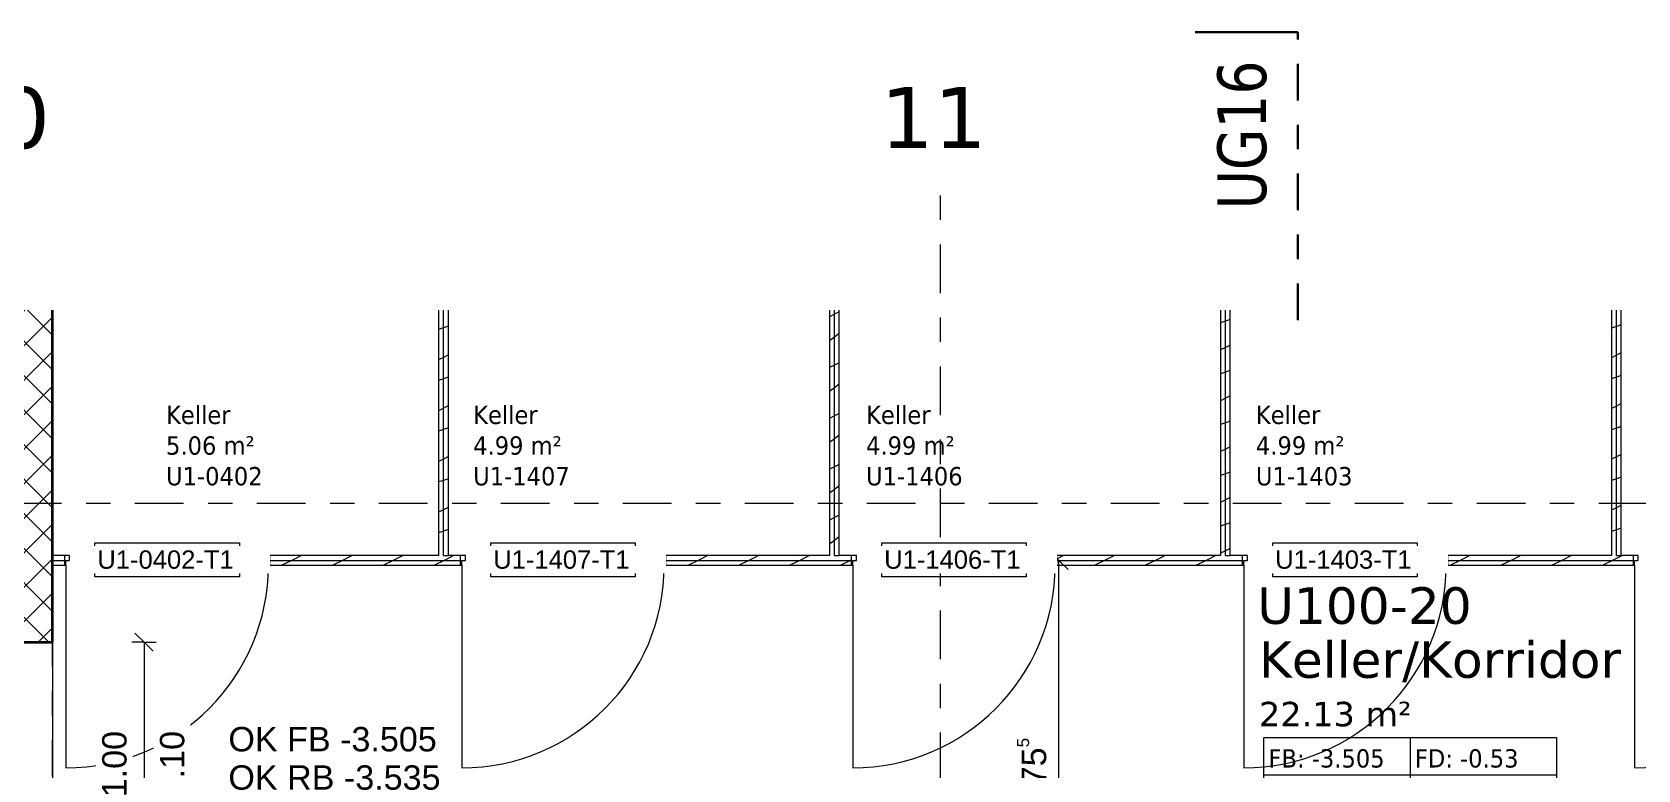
# Model space of a CAD drawing. Header units: metres. Extents: x -35.6 to 33, y -21.5 to 5.9.
# Drawn here: x 3.42 to 10, y 2.78 to 5.8 of the extents above; entities that cross this region are included whole.
import ezdxf

# ---------------------------------------------------------------- set-up
doc = ezdxf.new("R2010")
doc.units = ezdxf.units.M
for name, pattern in [('_Rasterlinie_', [0.375, 0.2, -0.05, 0.075, -0.05]), ('_Schnittlinie_', [0.3, 0.15, -0.05, 0.05, -0.05]), ('Grundrissdarstellung Sturz', [0.25, 0.15, -0.05, 0, -0.05]), ('Strichpunkt - Weit', [0.5, 0.2, -0.15, 0, -0.15])]:
    doc.linetypes.add(name, pattern=pattern)
for name, color, linetype, lineweight in [('A-____-____-DIMS', 7, 'Continuous', 5), ('A-____-____-DIMS-50', 7, 'Continuous', 5), ('A-AREA-____-IDEN', 7, 'Continuous', 5), ('A-DOOR-____-IDEN', 7, 'Continuous', 5), ('A-DOOR-____-OTLN', 7, 'Continuous', 9), ('A-DOOR-FRAM-MCUT', 7, 'Continuous', 9), ('A-DOOR-OPNG-OTLN', 7, 'Continuous', 9), ('A-FLOR-____-OTLN', 7, 'Continuous', 9), ('A-WALL-____-MCUT', 7, 'Continuous', 35), ('A-WALL-____-PATT', 7, 'Continuous', 35), ('A-WALL-FNSH-MCUT', 7, 'Continuous', 35), ('G-____-____-DIMS', 7, 'Continuous', 5), ('S-GRID-____-OTLN', 7, 'Continuous', 5)]:
    doc.layers.add(name, color=color, linetype=linetype, lineweight=lineweight)
doc.layers.add('G-____-____-SYMB', color=7, linetype='Strichpunkt - Weit', lineweight=5, true_color=0x008080)
doc.layers.add('S-GRID-____-IDEN', color=7, linetype='Continuous', lineweight=9, true_color=0x5555aa)
doc.styles.add('Arial', font='arial.ttf', dxfattribs={"height": 0.1})
doc.styles.add('Arial_1', font='arial.ttf', dxfattribs={"height": 0.075})
doc.styles.add('Verdana', font='verdana.ttf', dxfattribs={"width": 0.8, "height": 0.2})
doc.styles.add('Verdana_1', font='verdana.ttf', dxfattribs={"height": 0.1})
doc.styles.add('Verdana_2', font='verdana.ttf', dxfattribs={"width": 0.9, "height": 0.075})
doc.styles.add('Verdana_3', font='verdana.ttf', dxfattribs={"height": 0.15})
doc.styles.add('Verdana_B', font='verdana.ttf', dxfattribs={"height": 0.25})
doc.dimstyles.new('Arial_2_00mm_fein_2', dxfattribs={"dimscale": 0.3048, "dimtxt": 0.102026, "dimasz": 0.246063, "dimexe": 0.164042, "dimexo": 0.0625, "dimgap": 0.123031, "dimtad": 1, "dimdec": 1, "dimlfac": 100, "dimrnd": 0.5, "dimdsep": 46, "dimtxsty": 'Arial', "dimblk1": 'OBLIQUE', "dimblk2": 'OBLIQUE', "dimsah": 1, "dimcen": 0.09, "dimazin": 0, "dimtfac": 1, "dimtdec": 4, "dimtix": 1, "dimtmove": 0, "dimatfit": 3, "dimfxl": 0.164042, "dimfxlon": 1, "dimtvp": 1, "dimtfill": 1, "dimtolj": 1, "dimtzin": 0, "dimarcsym": 2})
doc.dimstyles.new('SUB_Rohbau_fein_1', dxfattribs={"dimscale": 0.3048, "dimtxt": 0.102026, "dimasz": 0.246063, "dimexe": 0.164042, "dimexo": 0.0625, "dimgap": 0.123031, "dimtad": 1, "dimrnd": 0.005, "dimzin": 0, "dimdsep": 46, "dimtxsty": 'Arial', "dimblk1": 'OBLIQUE', "dimblk2": 'OBLIQUE', "dimsah": 1, "dimcen": 0.09, "dimazin": 0, "dimtfac": 1, "dimtdec": 4, "dimtix": 1, "dimtmove": 0, "dimatfit": 3, "dimfxl": 0.164042, "dimfxlon": 1, "dimtvp": 1, "dimtfill": 1, "dimtolj": 1, "dimtzin": 0, "dimarcsym": 2})
pattern_1 = [(216.87, (0.0833, 0.20825), (0.62474926, 0.41650112), [0.10412, -0.93712]), (206.565, (0.20825, 0.14578), (-0.20825414, -0.2082493), [0.23283, -0.23283]), (198.435, (0.20825, 0.04165), (-0.41650024, -0.20824584), [0.13171, -0.52684])]

# ---------------------------------------------------------------- blocks, each defined once
blk = doc.blocks.new('TU DF 1 - Rahmenstock - stumpf einschlagend - 800x1900 Kellerabteil-V17--01_UG_OK_FFB_AF_ru')
at = {"layer": 'A-DOOR-FRAM-MCUT', "color": 253, "true_color": 0x999999}
for p, q in [((-0.415, 0.02), (-0.42, 0.02)), ((-0.415, 0), (-0.415, 0.02)), ((-0.4, 0), (-0.415, 0)), ((-0.4, -0.02), (-0.4, 0)), ((0.415, 0), (0.4, 0)), ((0.4, 0), (0.4, -0.02)), ((0.42, 0.02), (0.415, 0.02)), ((0.415, 0.02), (0.415, 0)), ((-0.42, -0.02), (-0.4, -0.02)), ((0.4, -0.02), (0.42, -0.02))]:
    blk.add_line(p, q, dxfattribs=at)
at = {"layer": 'A-DOOR-OPNG-OTLN', "color": 253, "true_color": 0x999999}
blk.add_line((0.415, 0.02), (0.415, 0.85), dxfattribs=at)
blk.add_arc((0.415, 0.02), 0.83, 90, 180, dxfattribs=at)
blk = doc.blocks.new('TU Durchgang - Breite variabel - H_ 2100-32279008--01_UG_OK_FFB_AF_ru')
at = {"layer": 'A-DOOR-____-OTLN', "linetype": 'Grundrissdarstellung Sturz'}
for p, q in [((-0.5, 0.2144), (0.5, 0.2144)), ((-0.5, -0.1856), (0.5, -0.1856))]:
    blk.add_line(p, q, dxfattribs=at)
blk = doc.blocks.new('TU DF 1 - Rahmenstock - stumpf einschlagend - 800x1900 Kellerabteil-V22--01_UG_OK_FFB_AF_ru')
at = {"layer": 'A-DOOR-FRAM-MCUT', "color": 253, "true_color": 0x999999}
for p, q in [((-0.415, 0.02), (-0.42, 0.02)), ((-0.415, 0), (-0.415, 0.02)), ((-0.4, 0), (-0.415, 0)), ((-0.4, -0.02), (-0.4, 0)), ((0.415, 0), (0.4, 0)), ((0.4, 0), (0.4, -0.02)), ((0.42, 0.02), (0.415, 0.02)), ((0.415, 0.02), (0.415, 0)), ((-0.42, -0.02), (-0.4, -0.02)), ((0.4, -0.02), (0.42, -0.02))]:
    blk.add_line(p, q, dxfattribs=at)
at = {"layer": 'A-DOOR-OPNG-OTLN', "color": 253, "true_color": 0x999999}
blk.add_line((0.415, 0.02), (0.415, 0.85), dxfattribs=at)
blk.add_arc((0.415, 0.02), 0.83, 90, 180, dxfattribs=at)
blk = doc.blocks.new('Beschriftung_Räume-SUB - OK_varriert-31033571--01_UG_OK_FFB_AF_ru')
at = {"layer": 'A-AREA-____-IDEN'}
for p, q in [((0, -0.01263), (0.024, -0.01263)), ((0, -0.01875), (0, -0.01263)), ((0.012, -0.01263), (0.012, -0.01875)), ((0.024, -0.01263), (0.024, -0.01875)), ((0, -0.01569), (0.024, -0.01569)), ((0.024, -0.01875), (0, -0.01875))]:
    blk.add_line(p, q, dxfattribs=at)
blk = doc.blocks.new('Schnitt - Name _Anfang-23756349--01_UG_OK_FFB_AF_ru')
at = {"layer": 'G-____-____-SYMB', "color": 1, "linetype": 'Continuous', "lineweight": 30, "true_color": 0xff0000}
blk.add_line((0, 0.00843), (0, 0), dxfattribs=at)
blk = doc.blocks.new('DIMBLOCK76--01_UG_OK_FFB_AF_ru')
at = {"layer": 'A-____-____-DIMS-50'}
for p, q in [((3.8776, 3.3016), (3.8276, 3.3016)), ((3.8776, 3.3016), (3.8401, 3.3391)), ((3.8776, 3.3016), (3.8776, 2.3016)), ((3.8776, 3.3016), (3.9151, 3.2641)), ((3.8776, 3.3016), (3.9276, 3.3016)), ((3.8776, 2.3016), (3.8401, 2.3391)), ((3.8776, 2.3016), (3.8276, 2.3016)), ((3.8776, 2.3016), (3.9151, 2.2641)), ((3.8776, 2.3016), (3.9276, 2.3016))]:
    blk.add_line(p, q, dxfattribs=at)
at = {"layer": 'A-____-____-DIMS-50', "color": 0, "char_height": 0.1, "width": 0.325653, "attachment_point": 1, "rotation": 90, "line_spacing_factor": 0.941778, "style": 'Arial', "bg_fill": 3, "box_fill_scale": 1.25, "bg_fill_color": 256, "bg_fill_true_color": 13158600, "bg_fill_transparency": 0}
for s, insert in [('1.00', (3.7056, 2.6659)), ('2.10', (3.9423, 2.6659))]:
    blk.add_mtext(s, dxfattribs=dict(at, insert=insert))
blk = doc.blocks.new('_Oblique')
at = {"color": 0, "linetype": 'ByBlock', "lineweight": -2}
blk.add_line((-0.5, -0.5), (0.5, 0.5), dxfattribs=at)
blk = doc.blocks.new('DIMBLOCK297--01_UG_OK_FFB_AF_ru')
at = {"layer": 'A-____-____-DIMS-50'}
for p, q in [((7.627, 3.6366), (7.577, 3.6366)), ((7.627, 3.6366), (7.5895, 3.6741)), ((7.627, 1.8841), (7.627, 3.6366)), ((7.627, 3.6366), (7.6645, 3.5991)), ((7.627, 3.6366), (7.677, 3.6366)), ((7.627, 1.8841), (7.5895, 1.9216)), ((7.627, 1.8841), (7.577, 1.8841)), ((7.627, 1.8841), (7.6645, 1.8466)), ((7.627, 1.8841), (7.677, 1.8841))]:
    blk.add_line(p, q, dxfattribs=at)
at = {"layer": 'A-____-____-DIMS-50', "color": 0, "insert": (7.455, 2.5986), "char_height": 0.1, "width": 0.388091, "attachment_point": 1, "rotation": 90, "line_spacing_factor": 0.941778, "style": 'Arial', "bg_fill": 3, "box_fill_scale": 1.25, "bg_fill_color": 256, "bg_fill_true_color": 13158600, "bg_fill_transparency": 0}
blk.add_mtext('1.75\\A2\\H0.5x;\\S5^  ;\\H2x;', dxfattribs=at)

msp = doc.modelspace()

# ---------------------------------------------------------------- hatches: boundary and pattern name
at = {"layer": 'A-WALL-____-PATT', "lineweight": 9}
h = msp.add_hatch(dxfattribs=at)
h.set_pattern_fill('FP_1', color=256, style=0, pattern_type=2)
h.set_pattern_definition([(45, (0, 0), (-0.0707107, 0.0707107), []), (135, (0, 0), (-0.0707107, -0.0707107), [])])
h.paths.add_polyline_path([(3.502, -2.3534), (3.502, 2.3016), (3.102, 2.3016), (3.102, -2.3534)])
h.paths.add_polyline_path([(3.102, 3.3016), (3.502, 3.3016), (3.502, 4.6615), (3.102, 4.6615), (3.102, 3.4016)])
at = {"layer": 'A-WALL-____-PATT', "lineweight": 9, "true_color": 0xc3b7ad}
h = msp.add_hatch(dxfattribs=at)
h.set_pattern_fill('FP_5', color=9, style=0, pattern_type=2)
h.set_pattern_definition(pattern_1)
h.paths.add_polyline_path([(5.1045, 3.6566), (5.1045, 4.6615), (5.0845, 4.6615), (5.0845, 3.6566)])
h = msp.add_hatch(dxfattribs=at)
h.set_pattern_fill('FP_5', color=9, style=0, pattern_type=2)
h.set_pattern_definition(pattern_1)
h.paths.add_polyline_path([(5.1245, 3.6566), (5.1245, 4.6615), (5.1045, 4.6615), (5.1045, 3.6566)])
h = msp.add_hatch(dxfattribs=at)
h.set_pattern_fill('FP_5', color=9, style=0, pattern_type=2)
h.set_pattern_definition(pattern_1)
h.paths.add_polyline_path([(6.687, 3.6566), (6.707, 3.6566), (6.707, 4.6615), (6.687, 4.6615)])
h = msp.add_hatch(dxfattribs=at)
h.set_pattern_fill('FP_5', color=9, style=0, pattern_type=2)
h.set_pattern_definition(pattern_1)
h.paths.add_polyline_path([(6.707, 3.6566), (6.727, 3.6566), (6.727, 4.6615), (6.707, 4.6615)])
h = msp.add_hatch(dxfattribs=at)
h.set_pattern_fill('FP_5', color=9, style=0, pattern_type=2)
h.set_pattern_definition(pattern_1)
h.paths.add_polyline_path([(8.3095, 3.6566), (8.3095, 4.6615), (8.2895, 4.6615), (8.2895, 3.6566)])
h = msp.add_hatch(dxfattribs=at)
h.set_pattern_fill('FP_5', color=9, style=0, pattern_type=2)
h.set_pattern_definition(pattern_1)
h.paths.add_polyline_path([(8.3295, 3.6566), (8.3295, 4.6615), (8.3095, 4.6615), (8.3095, 3.6566)])
h = msp.add_hatch(dxfattribs=at)
h.set_pattern_fill('FP_5', color=9, style=0, pattern_type=2)
h.set_pattern_definition(pattern_1)
h.paths.add_polyline_path([(9.892, 3.6566), (9.912, 3.6566), (9.912, 4.6615), (9.892, 4.6615)])
h = msp.add_hatch(dxfattribs=at)
h.set_pattern_fill('FP_5', color=9, style=0, pattern_type=2)
h.set_pattern_definition(pattern_1)
h.paths.add_polyline_path([(9.912, 3.6566), (9.932, 3.6566), (9.932, 4.6615), (9.912, 4.6615)])
h = msp.add_hatch(dxfattribs=at)
h.set_pattern_fill('FP_5', color=9, style=0, pattern_type=2)
h.set_pattern_definition(pattern_1)
h.paths.add_polyline_path([(8.3795, 3.6366), (8.3795, 3.6566), (7.617, 3.6566), (7.617, 3.6366), (8.3295, 3.6366)])
h.paths.add_polyline_path([(4.392, 3.6366), (5.1745, 3.6366), (5.1745, 3.6566), (4.392, 3.6566)])
h.paths.add_polyline_path([(13.117, 3.6366), (13.187, 3.6366), (13.187, 3.6566), (12.4245, 3.6566), (12.4245, 3.6366), (13.097, 3.6366)])
h.paths.add_polyline_path([(6.0145, 3.6366), (6.777, 3.6366), (6.777, 3.6566), (6.0145, 3.6566)])
h.paths.add_polyline_path([(11.4945, 3.6366), (11.5845, 3.6366), (11.5845, 3.6566), (10.822, 3.6566), (10.822, 3.6366), (11.2042, 3.6366)])
h.paths.add_polyline_path([(9.2195, 3.6366), (9.982, 3.6366), (9.982, 3.6566), (9.2195, 3.6566)])
h.paths.add_polyline_path([(3.502, 3.6366), (3.552, 3.6366), (3.552, 3.6566), (3.502, 3.6566)])
h.paths.add_polyline_path([(14.027, 3.6366), (14.487, 3.6366), (14.487, 3.6566), (14.027, 3.6566)])
h = msp.add_hatch(dxfattribs=at)
h.set_pattern_fill('FP_5', color=9, style=0, pattern_type=2)
h.set_pattern_definition(pattern_1)
h.paths.add_polyline_path([(3.552, 3.6166), (3.552, 3.6366), (3.502, 3.6366), (3.502, 3.6166)])
h.paths.add_polyline_path([(14.1233, 3.6166), (14.487, 3.6166), (14.487, 3.6366), (14.027, 3.6366), (14.027, 3.6166)])
h.paths.add_polyline_path([(5.1745, 3.6166), (5.1745, 3.6366), (4.392, 3.6366), (4.392, 3.6166), (5.1245, 3.6166)])
h.paths.add_polyline_path([(13.117, 3.6166), (13.187, 3.6166), (13.187, 3.6366), (12.4245, 3.6366), (12.4245, 3.6166), (13.097, 3.6166)])
h.paths.add_polyline_path([(6.0145, 3.6166), (6.777, 3.6166), (6.777, 3.6366), (6.0145, 3.6366)])
h.paths.add_polyline_path([(7.617, 3.6166), (8.3795, 3.6166), (8.3795, 3.6366), (7.617, 3.6366)])
h.paths.add_polyline_path([(11.5145, 3.6166), (11.5845, 3.6166), (11.5845, 3.6366), (10.822, 3.6366), (10.822, 3.6166), (11.4945, 3.6166)])
h.paths.add_polyline_path([(9.2195, 3.6166), (9.982, 3.6166), (9.982, 3.6366), (9.2195, 3.6366)])

# ---------------------------------------------------------------- linework, layer by layer
at = {"layer": 'A-DOOR-____-IDEN', "flags": 128}
for points in [[(3.6759, 3.7084), (4.2679, 3.7084), (4.2679, 3.5694), (3.6759, 3.5694)], [(5.2984, 3.7084), (5.8904, 3.7084), (5.8904, 3.5694), (5.2984, 3.5694)], [(8.5034, 3.7084), (9.0954, 3.7084), (9.0954, 3.5694), (8.5034, 3.5694)]]:
    msp.add_lwpolyline(points, close=True, dxfattribs=at)
at = {"layer": 'A-FLOR-____-OTLN'}
msp.add_line((3.502, 3.3016), (3.502, 2.3016), dxfattribs=at)
at = {"layer": 'A-WALL-____-MCUT'}
for p, q in [((3.502, 3.3016), (3.502, 4.6615)), ((3.102, 3.3016), (3.502, 3.3016))]:
    msp.add_line(p, q, dxfattribs=at)
at = {"layer": 'A-WALL-____-MCUT', "color": 253, "lineweight": 9, "true_color": 0x999999}
for p, q in [((5.1045, 3.6566), (5.1045, 4.6615)), ((6.707, 3.6566), (6.707, 4.6615)), ((8.3095, 3.6566), (8.3095, 4.6615)), ((9.912, 3.6566), (9.912, 4.6615)), ((3.502, 3.6366), (3.552, 3.6366)), ((4.392, 3.6366), (5.1745, 3.6366)), ((5.1045, 3.6566), (5.1245, 3.6566)), ((6.0145, 3.6366), (6.777, 3.6366)), ((6.707, 3.6566), (6.727, 3.6566)), ((7.617, 3.6366), (8.3795, 3.6366)), ((8.3095, 3.6566), (8.3295, 3.6566)), ((9.2195, 3.6366), (9.982, 3.6366)), ((9.912, 3.6566), (9.932, 3.6566))]:
    msp.add_line(p, q, dxfattribs=at)
at = {"layer": 'A-WALL-FNSH-MCUT', "color": 253, "lineweight": 9, "true_color": 0x999999}
for p, q in [((5.0845, 4.6615), (5.0845, 3.6566)), ((5.1245, 3.6566), (5.1245, 4.6615)), ((6.687, 4.6615), (6.687, 3.6566)), ((6.727, 3.6566), (6.727, 4.6615)), ((8.2895, 4.6615), (8.2895, 3.6566)), ((8.3295, 3.6566), (8.3295, 4.6615)), ((9.892, 4.6615), (9.892, 3.6566)), ((9.932, 3.6566), (9.932, 4.6615)), ((3.552, 3.6566), (3.502, 3.6566)), ((3.552, 3.6166), (3.552, 3.6566)), ((5.0845, 3.6566), (4.392, 3.6566)), ((4.392, 3.6566), (4.392, 3.6166)), ((5.1745, 3.6566), (5.1245, 3.6566)), ((5.1745, 3.6166), (5.1745, 3.6566)), ((6.687, 3.6566), (6.0145, 3.6566)), ((6.0145, 3.6566), (6.0145, 3.6166)), ((6.777, 3.6566), (6.727, 3.6566)), ((6.777, 3.6166), (6.777, 3.6566)), ((8.2895, 3.6566), (7.617, 3.6566)), ((7.617, 3.6566), (7.617, 3.6166)), ((8.3795, 3.6566), (8.3295, 3.6566)), ((8.3795, 3.6166), (8.3795, 3.6566)), ((9.892, 3.6566), (9.2195, 3.6566)), ((9.2195, 3.6566), (9.2195, 3.6166)), ((9.982, 3.6566), (9.932, 3.6566)), ((9.982, 3.6166), (9.982, 3.6566)), ((3.502, 3.6166), (3.552, 3.6166)), ((4.392, 3.6166), (5.1745, 3.6166)), ((6.0145, 3.6166), (6.777, 3.6166)), ((7.617, 3.6166), (8.3795, 3.6166)), ((9.2195, 3.6166), (9.982, 3.6166))]:
    msp.add_line(p, q, dxfattribs=at)
at = {"layer": 'G-____-____-SYMB', "color": 1, "linetype": '_Schnittlinie_', "lineweight": 30, "true_color": 0xff0000}
msp.add_line((8.607, 4.6212), (8.607, 5.801), dxfattribs=at)
at = {"layer": 'S-GRID-____-OTLN', "color": 8, "linetype": '_Rasterlinie_', "true_color": 0x808080}
for p, q in [((7.142, -6.2685), (7.142, 5.1611)), ((-34.6604, 3.8716), (27.9515, 3.8716))]:
    msp.add_line(p, q, dxfattribs=at)

# ---------------------------------------------------------------- block references
at = {"layer": 'A-AREA-____-IDEN', "xscale": 49.99999999999998, "yscale": 49.99999999999998, "zscale": 49.99999999999998}
msp.add_blockref('Beschriftung_Räume-SUB - OK_varriert-31033571--01_UG_OK_FFB_AF_ru', (8.4666, 3.5425), dxfattribs=at)
at = {"layer": 'A-DOOR-____-OTLN', "color": 253, "true_color": 0x999999, "rotation": 180}
for name, p in [('TU DF 1 - Rahmenstock - stumpf einschlagend - 800x1900 Kellerabteil-V17--01_UG_OK_FFB_AF_ru', (3.972, 3.6366)), ('TU DF 1 - Rahmenstock - stumpf einschlagend - 800x1900 Kellerabteil-V17--01_UG_OK_FFB_AF_ru', (5.5945, 3.6366)), ('TU DF 1 - Rahmenstock - stumpf einschlagend - 800x1900 Kellerabteil-V17--01_UG_OK_FFB_AF_ru', (7.197, 3.6366)), ('TU DF 1 - Rahmenstock - stumpf einschlagend - 800x1900 Kellerabteil-V22--01_UG_OK_FFB_AF_ru', (8.7995, 3.6366)), ('TU DF 1 - Rahmenstock - stumpf einschlagend - 800x1900 Kellerabteil-V17--01_UG_OK_FFB_AF_ru', (10.402, 3.6366))]:
    msp.add_blockref(name, p, dxfattribs=at)
at = {"layer": 'A-DOOR-____-OTLN', "rotation": 90}
msp.add_blockref('TU Durchgang - Breite variabel - H_ 2100-32279008--01_UG_OK_FFB_AF_ru', (3.3164, 2.8016), dxfattribs=at)
at = {"layer": 'G-____-____-SYMB', "color": 1, "linetype": 'Continuous', "lineweight": 30, "true_color": 0xff0000, "extrusion": (0, 0, -1), "xscale": 49.99999999999998, "yscale": 49.99999999999998, "zscale": 49.99999999999998, "rotation": 270.0000000000002}
msp.add_blockref('Schnitt - Name _Anfang-23756349--01_UG_OK_FFB_AF_ru', (-8.607, 5.801), dxfattribs=at)

# ---------------------------------------------------------------- texts
at = {"layer": 'A-AREA-____-IDEN', "color": 8, "true_color": 0x808080, "char_height": 0.075, "attachment_point": 1, "style": 'Verdana_2'}
for s, insert, width in [('Keller', (3.9675, 4.2705), 0.331899), ('Keller', (5.2264, 4.2705), 0.331899), ('Keller', (6.8367, 4.2705), 0.331899), ('Keller', (8.4346, 4.2705), 0.331899), ('5.06 m²', (3.9675, 4.1448), 0.472595), ('4.99 m²', (5.2264, 4.1448), 0.472595), ('4.99 m²', (6.8367, 4.1448), 0.472595), ('4.99 m²', (8.4346, 4.1448), 0.472595), ('U1-0402', (3.9675, 4.0192), 0.497848), ('U1-1407', (5.2264, 4.0192), 0.497848), ('U1-1406', (6.8367, 4.0192), 0.497848), ('U1-1403', (8.4346, 4.0192), 0.497848)]:
    msp.add_mtext(s, dxfattribs=dict(at, insert=insert, width=width))
at = {"layer": 'A-AREA-____-IDEN', "attachment_point": 1}
for s, insert, char_height, width, style in [('U100-20', (8.4397, 3.5267), 0.15, 1.074261, 'Verdana_3'), ('Keller/Korridor', (8.4469, 3.3056), 0.15, 1.819831, 'Verdana_3'), ('22.13 m²', (8.4474, 3.0571), 0.1, 0.817721, 'Verdana_1'), ('FB: -3.505', (8.4861, 2.863), 0.075, 0.624114, 'Verdana_2'), ('FD: -0.53', (9.0861, 2.863), 0.075, 0.562785, 'Verdana_2')]:
    msp.add_mtext(s, dxfattribs=dict(at, insert=insert, char_height=char_height, width=width, style=style))
at = {"layer": 'G-____-____-DIMS', "insert": (4.223, 2.9541), "char_height": 0.1, "width": 1.039397, "attachment_point": 1, "line_spacing_factor": 0.941778, "style": 'Arial'}
msp.add_mtext('OK FB -3.505\\POK RB -3.535', dxfattribs=at)
at = {"layer": 'G-____-____-SYMB', "color": 1, "linetype": 'Continuous', "true_color": 0xff0000, "insert": (8.2765, 5.0748), "char_height": 0.2, "width": 0.740759, "attachment_point": 1, "rotation": 90, "style": 'Verdana'}
msp.add_mtext('UG16', dxfattribs=at)
at = {"layer": 'S-GRID-____-IDEN', "color": 8, "lineweight": 5, "true_color": 0x808080, "char_height": 0.25, "width": 0.593249, "attachment_point": 1, "style": 'Verdana_B'}
for s, insert in [('10', (3.0555, 5.5756)), ('11', (6.8955, 5.5756))]:
    msp.add_mtext(s, dxfattribs=dict(at, insert=insert))

# ---------------------------------------------------------------- next in the draw order: texts
at = {"layer": 'A-DOOR-____-IDEN', "char_height": 0.075, "width": 0.689451, "attachment_point": 1, "style": 'Arial_1', "bg_fill": 3, "box_fill_scale": 1.25, "bg_fill_color": 256, "bg_fill_true_color": 13158600, "bg_fill_transparency": 0}
for s, insert in [('U1-0402-T1', (3.6859, 3.6775)), ('U1-1407-T1', (5.3084, 3.6775)), ('U1-1403-T1', (8.5134, 3.6775))]:
    msp.add_mtext(s, dxfattribs=dict(at, insert=insert))

# ---------------------------------------------------------------- next in the draw order: dimensions: what is measured, and where the dimension line sits
at = {"layer": 'A-____-____-DIMS'}
for base, p1, p2, text, dimstyle, override, picture, middle in [((7.627, 3.6366), (7.577, 1.8841), (7.577, 3.6366), '\\A1;1.75\\Q;{\\A1;{\\H0.5x;\\S5^ ;}}', 'SUB_Rohbau_fein_1', {"dimpost": '<>', "dimfxl": 1.7525}, 'DIMBLOCK297--01_UG_OK_FFB_AF_ru', (7.5384, 2.7603)), ((3.8776, 2.3016), (3.8276, 3.3016), (3.8276, 2.3016), '<>\\X2.10', 'Arial_2_00mm_fein_2', {"dimpost": '<>', "dimfxl": 1}, 'DIMBLOCK76--01_UG_OK_FFB_AF_ru', (3.8776, 2.8016))]:
    dim = msp.add_linear_dim(base=base, p1=p1, p2=p2, angle=90, text=text, dimstyle=dimstyle, override=override, dxfattribs=at)
    dim.commit()
    dim.dimension.update_dxf_attribs({"geometry": picture, "text_midpoint": middle})

# ---------------------------------------------------------------- next in the draw order: linework, layer by layer
at = {"layer": 'A-DOOR-____-IDEN', "flags": 128}
msp.add_lwpolyline([(6.9009, 3.7084), (7.4929, 3.7084), (7.4929, 3.5694), (6.9009, 3.5694)], close=True, dxfattribs=at)

# ---------------------------------------------------------------- next in the draw order: texts
at = {"layer": 'A-DOOR-____-IDEN', "insert": (6.9109, 3.6775), "char_height": 0.075, "width": 0.689451, "attachment_point": 1, "style": 'Arial_1', "bg_fill": 3, "box_fill_scale": 1.25, "bg_fill_color": 256, "bg_fill_true_color": 13158600, "bg_fill_transparency": 0}
msp.add_mtext('U1-1406-T1', dxfattribs=at)

doc.saveas('drawing.dxf')
